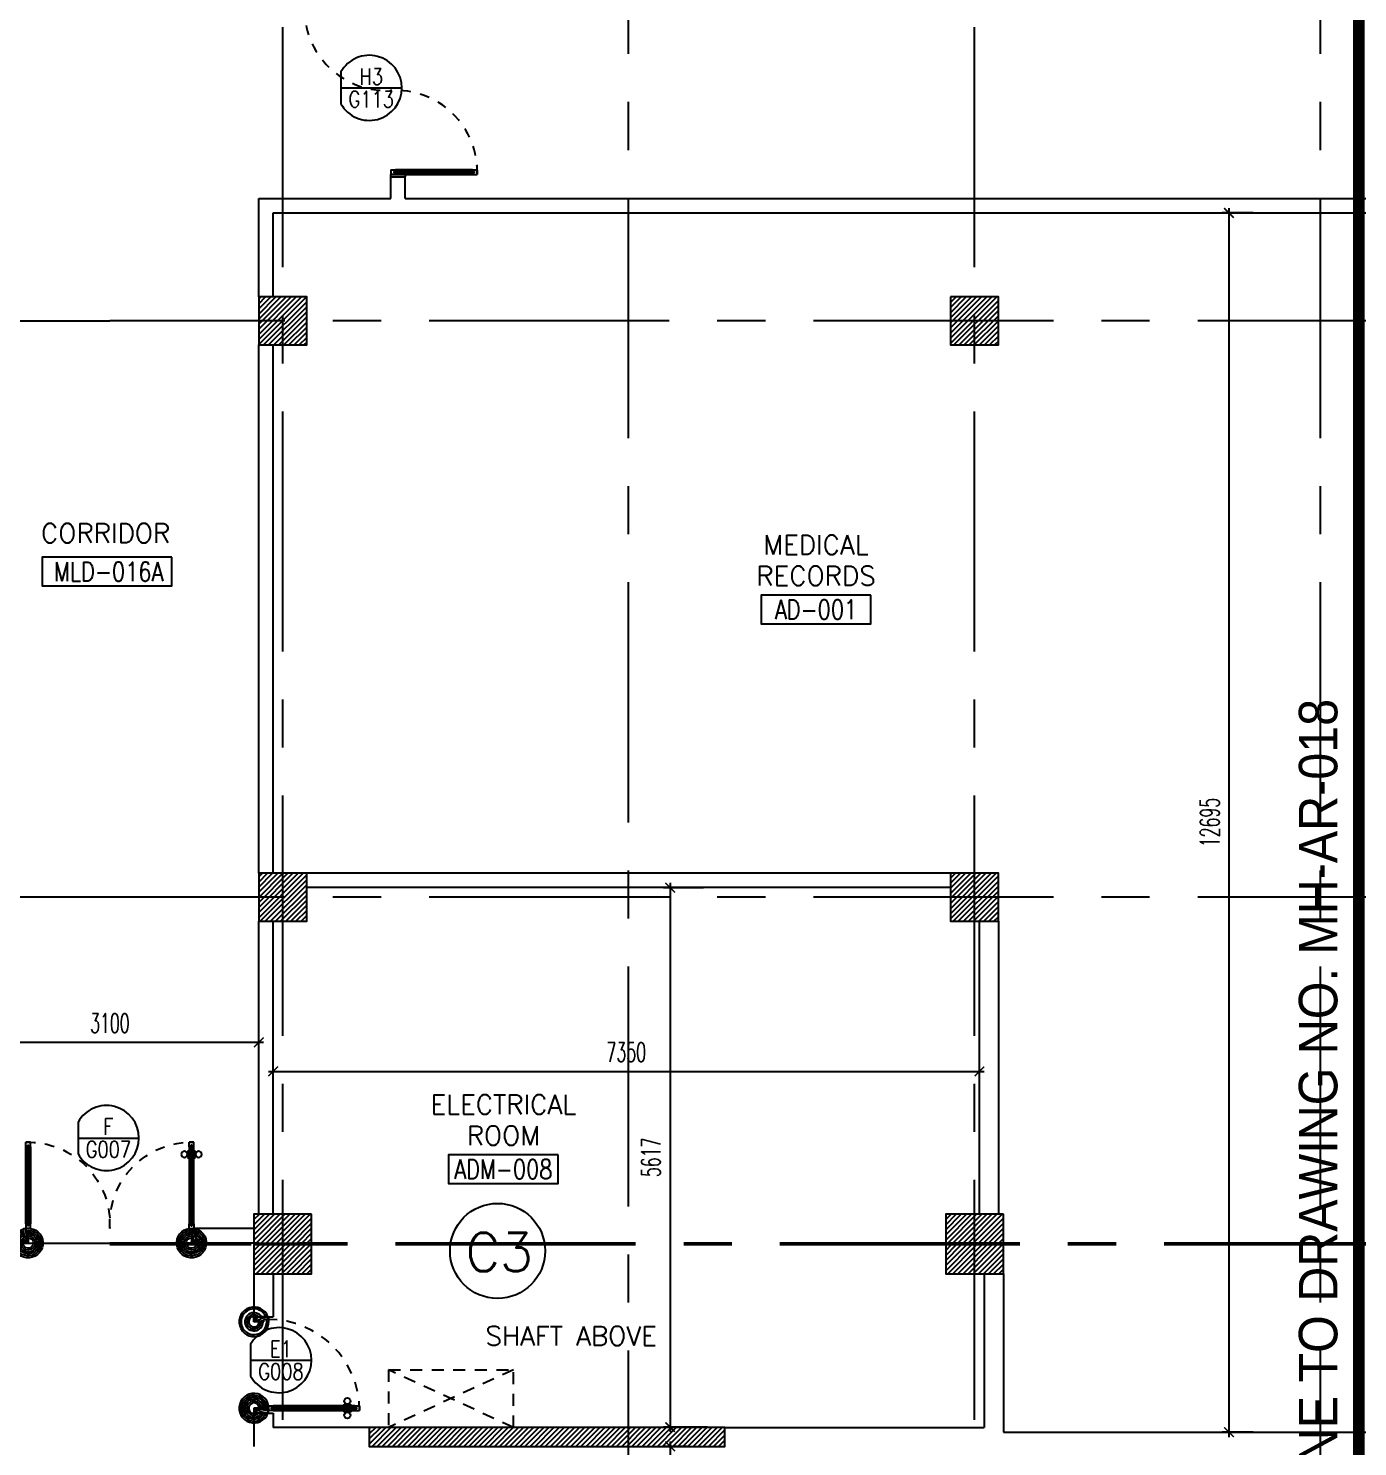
# Model space of a CAD drawing. Extents: x 417866.9 to 417960.2, y 43448 to 43538.2.
# Drawn here: x 417888.85 to 417902.68, y 43492.37 to 43507.14 of the extents above; entities that cross this region are included whole.
import ezdxf
from ezdxf.enums import TextEntityAlignment as Align

# ---------------------------------------------------------------- set-up
doc = ezdxf.new("R2010")
doc.units = 0
doc.header["$MEASUREMENT"] = 0
doc.header["$PDMODE"] = 3
doc.header["$PDSIZE"] = 0.1
for name, pattern in [('CENTER2', [1.125, 0.75, -0.125, 0.125, -0.125]), ('CENTERX2', [4, 2.5, -0.5, 0.5, -0.5]), ('HIDDEN', [0.375, 0.25, -0.125]), ('HIDDEN2', [0.1875, 0.125, -0.0625])]:
    doc.linetypes.add(name, pattern=pattern)
doc.layers.get('0').update_dxf_attribs({"linetype": 'CONTINUOUS'})
doc.layers.get('DEFPOINTS').update_dxf_attribs({"linetype": 'CONTINUOUS'})
for name, color, linetype in [('AXES', 11, 'CENTERX2'), ('CEILING', 4, 'CONTINUOUS'), ('ceiling-marker', 6, 'CONTINUOUS'), ('COL', 2, 'CONTINUOUS'), ('DIM', 4, 'CONTINUOUS'), ('DOOR', 4, 'CONTINUOUS'), ('DOOR-CR', 2, 'CONTINUOUS'), ('DOOR-NO', 3, 'CONTINUOUS'), ('ELEV', 2, 'CONTINUOUS'), ('HAT', 8, 'CONTINUOUS'), ('HIDDEN', 9, 'HIDDEN2'), ('RM-BOX', 11, 'CONTINUOUS'), ('RM-NAME', 11, 'CONTINUOUS'), ('RM-NO', 11, 'CONTINUOUS'), ('TXT', 2, 'CONTINUOUS'), ('TXT1', 2, 'CONTINUOUS'), ('WALL', 2, 'CONTINUOUS')]:
    doc.layers.add(name, color=color, linetype=linetype)
doc.styles.add('ROMANS', font='ROMANS.shx', dxfattribs={"width": 0.6})
doc.styles.add('TTXT', font='swisse.ttf', dxfattribs={"width": 0.6})
doc.dimstyles.new('STANDARD in', dxfattribs={"dimtxt": 0.2, "dimasz": 0.1, "dimexe": 0.07, "dimexo": 0.05, "dimgap": 0.1, "dimtad": 1, "dimdec": 0, "dimlfac": 1000, "dimzin": 0, "dimdsep": 46, "dimtxsty": 'ROMANS', "dimblk": 'ARCHTICK', "dimcen": 0.05, "dimdle": 0.05, "dimclrd": 4, "dimclre": 4, "dimclrt": 2, "dimadec": 0, "dimazin": 0, "dimtfac": 1, "dimtdec": 0, "dimtmove": 2, "dimatfit": 3, "dimldrblk": 'ARCHTICK', "dimfxl": 0, "dimtolj": 1, "dimtzin": 0, "dimarcsym": 0})

# ---------------------------------------------------------------- blocks, each defined once
blk = doc.blocks.new('DD1')
at = {"layer": 'DOOR-CR'}
blk.add_line((-316, 0), (316, 0), dxfattribs=at)
blk.add_lwpolyline([(-316, -166, 3.820224), (-316, 166)], format="xyb", close=True, dxfattribs=at)
at = {"layer": 'DOOR-NO', "color": 255, "style": 'ROMANS'}
for tag, width, p in [('G', 0.8, (-22, 156)), ('0000', 0.7, (-22, -136))]:
    blk.add_attdef(tag, text='', height=196, dxfattribs=dict(at, width=width)).set_placement(p, align=Align.MIDDLE)
blk = doc.blocks.new('*X79')
at = {"color": 0}
for p, q in [((197839, 36035), (198015, 36211)), ((197839, 36088), (197962, 36211)), ((197839, 36141), (197909, 36211)), ((197839, 36194), (197856, 36211)), ((197868, 36011), (198068, 36211)), ((197921, 36011), (198121, 36211)), ((197974, 36011), (198174, 36211)), ((198027, 36011), (198227, 36211)), ((198080, 36011), (198280, 36211)), ((198133, 36011), (198333, 36211)), ((198186, 36011), (198386, 36211)), ((198239, 36011), (198439, 36211)), ((198292, 36011), (198492, 36211)), ((198345, 36011), (198545, 36211)), ((198398, 36011), (198598, 36211)), ((198451, 36011), (198651, 36211)), ((198504, 36011), (198704, 36211)), ((198557, 36011), (198757, 36211)), ((198610, 36011), (198810, 36211)), ((198663, 36011), (198863, 36211)), ((198716, 36011), (198916, 36211)), ((198769, 36011), (198969, 36211)), ((198822, 36011), (199022, 36211)), ((198875, 36011), (199075, 36211)), ((198928, 36011), (199128, 36211)), ((198981, 36011), (199181, 36211)), ((199034, 36011), (199234, 36211)), ((199088, 36011), (199288, 36211)), ((199141, 36011), (199341, 36211)), ((199194, 36011), (199394, 36211)), ((199247, 36011), (199447, 36211)), ((199300, 36011), (199500, 36211)), ((199353, 36011), (199553, 36211)), ((199406, 36011), (199606, 36211)), ((199459, 36011), (199659, 36211)), ((199512, 36011), (199712, 36211)), ((199565, 36011), (199765, 36211)), ((199618, 36011), (199818, 36211)), ((199671, 36011), (199871, 36211)), ((199724, 36011), (199924, 36211)), ((199777, 36011), (199977, 36211)), ((199830, 36011), (200030, 36211)), ((199883, 36011), (200083, 36211)), ((199936, 36011), (200136, 36211)), ((199989, 36011), (200189, 36211)), ((200042, 36011), (200242, 36211)), ((200095, 36011), (200295, 36211)), ((200148, 36011), (200348, 36211)), ((200201, 36011), (200401, 36211)), ((200254, 36011), (200454, 36211)), ((200307, 36011), (200507, 36211)), ((200360, 36011), (200560, 36211)), ((200413, 36011), (200613, 36211)), ((200466, 36011), (200666, 36211)), ((200519, 36011), (200719, 36211)), ((200572, 36011), (200772, 36211)), ((200625, 36011), (200825, 36211)), ((200678, 36011), (200878, 36211)), ((200732, 36011), (200932, 36211)), ((200785, 36011), (200985, 36211)), ((200838, 36011), (201038, 36211)), ((200891, 36011), (201091, 36211)), ((200944, 36011), (201144, 36211)), ((200997, 36011), (201197, 36211)), ((201050, 36011), (201250, 36211)), ((201103, 36011), (201303, 36211)), ((201156, 36011), (201356, 36211)), ((201209, 36011), (201409, 36211)), ((201262, 36011), (201462, 36211)), ((201315, 36011), (201515, 36211)), ((201368, 36011), (201539, 36182)), ((201421, 36011), (201539, 36129)), ((201474, 36011), (201539, 36076)), ((201527, 36011), (201539, 36023))]:
    blk.add_line(p, q, dxfattribs=at)
blk = doc.blocks.new('A$C272A55A0')
at = {"layer": 'DOOR', "color": 0, "linetype": 'ByBlock'}
for p, q in [((0, 900), (0, 1050)), ((50, 1050), (0, 1050)), ((50, 950), (50, 1050)), ((1750, 950), (1750, 1050)), ((1750, 1050), (1800, 1050)), ((1800, 1050), (1800, 900)), ((0, 900), (25, 900)), ((25, 950), (50, 950)), ((25, 900), (25, 950)), ((75, 900), (25, 900)), ((25, 850), (25, 900)), ((75, 900), (75, 850)), ((1725, 900), (1775, 900)), ((1725, 900), (1725, 850)), ((1775, 950), (1750, 950)), ((1775, 900), (1775, 950)), ((1800, 900), (1775, 900)), ((1775, 850), (1775, 900)), ((42, 850), (25, 850)), ((58, 870), (42, 870)), ((42, 870), (42, 850)), ((58, 850), (58, 870)), ((75, 850), (58, 850)), ((1725, 850), (1742, 850)), ((1742, 870), (1758, 870)), ((1742, 850), (1742, 870)), ((1758, 870), (1758, 850)), ((1758, 850), (1775, 850)), ((1718, 160), (1709, 160)), ((1709, 95), (1709, 160)), ((1725, 173), (1718, 173)), ((1718, 173), (1718, 83)), ((1718, 95), (1718, 160)), ((1775, 173), (1782, 173)), ((1782, 173), (1782, 83)), ((1782, 160), (1791, 160)), ((1782, 95), (1782, 160)), ((1791, 95), (1791, 160)), ((25, 50), (42, 50)), ((25, 50), (25, 0)), ((25, 0), (75, 0)), ((75, 0), (25, 0)), ((42, 50), (42, 30)), ((42, 30), (58, 30)), ((58, 50), (75, 50)), ((58, 50), (58, 30)), ((75, 50), (75, 0)), ((1718, 95), (1709, 95)), ((1725, 83), (1718, 83)), ((1742, 50), (1725, 50)), ((1725, 50), (1725, 0)), ((1775, 0), (1725, 0)), ((1725, 0), (1775, 0)), ((1742, 50), (1742, 30)), ((1758, 30), (1742, 30)), ((1775, 50), (1758, 50)), ((1758, 50), (1758, 30)), ((1775, 83), (1782, 83)), ((1775, 50), (1775, 0)), ((1782, 95), (1791, 95))]:
    blk.add_line(p, q, dxfattribs=at)
at = {"layer": 'DOOR', "color": 9, "linetype": 'ByBlock'}
for p, q in [((50, 1050), (0, 1010)), ((50, 1050), (0, 937)), ((50, 1050), (37, 950)), ((1750, 1050), (1800, 1010)), ((1750, 1050), (1800, 937)), ((1750, 1050), (1763, 950))]:
    blk.add_line(p, q, dxfattribs=at)
at = {"layer": 'DOOR', "linetype": 'ByBlock'}
for p, q in [((25, 850), (25, 50)), ((42, 850), (42, 50)), ((58, 850), (58, 50)), ((75, 50), (75, 850)), ((1725, 50), (1725, 850)), ((1742, 850), (1742, 50)), ((1758, 850), (1758, 50)), ((1775, 850), (1775, 50))]:
    blk.add_line(p, q, dxfattribs=at)
at = {"layer": 'DOOR', "color": 0, "linetype": 'ByBlock'}
for centre in [(1676, 128), (1824, 128)]:
    blk.add_circle(centre, 32.4, dxfattribs=at)
at = {"layer": 'DOOR', "color": 9, "linetype": 'ByBlock'}
for centre, radius, start, end in [((50, 1050), 34.4, 180, 270), ((50, 1050), 14.4, 180, 270), ((1750, 1050), 14.4, 270, 0), ((1750, 1050), 34.4, 270, 0), ((50, 1050), 54.4, 203.2074, 270), ((50, 1050), 74.4, 227.7764, 270), ((50, 1050), 94.4, 238.0182, 270), ((50, 1050), 114, 244.0838, 257.3774), ((50, 1050), 134, 248.1598, 259.28), ((50, 1050), 154, 251.1053, 256.2858), ((1750, 1050), 54.4, 270, 336.7926), ((1750, 1050), 74.4, 270, 312.2236), ((1750, 1050), 94.4, 270, 301.9818), ((1750, 1050), 114, 282.6226, 295.9162), ((1750, 1050), 134, 280.72, 291.8402), ((1750, 1050), 154, 283.7142, 288.8947)]:
    blk.add_arc(centre, radius, start, end, dxfattribs=at)
at = {"layer": 'DOOR', "linetype": 'HIDDEN', "ltscale": 0.5}
for centre, start, end in [((50, 851), 268.3174, 3.2965), ((1750, 851), 176.7035, 271.6826)]:
    blk.add_arc(centre, 851, start, end, dxfattribs=at)
at = {"layer": 'WALL', "linetype": 'ByBlock'}
blk.add_line((1800, 900), (1800, 1050), dxfattribs=at)
blk = doc.blocks.new('RM1')
at = {"layer": 'RM-BOX'}
blk.add_lwpolyline([(570, -200), (-570, -200), (-570, -500), (570, -500)], close=True, dxfattribs=at)
at = {"layer": 'RM-NAME', "style": 'ROMANS'}
for tag, p in [('ROOMNAME1', (0, 324)), ('ROOMNAME2', (0, 0))]:
    blk.add_attdef(tag, text='', height=200, dxfattribs=at).set_placement(p, align=Align.MIDDLE)
at = {"layer": 'RM-NO', "style": 'ROMANS', "width": 0.8}
blk.add_attdef('ROOMNO', text='', height=200, dxfattribs=at).set_placement((0, -350), align=Align.MIDDLE)
blk = doc.blocks.new('*X84')
at = {"color": 0}
for p, q in [((196689, 41938), (197151, 42401)), ((196689, 41991), (197098, 42401)), ((196689, 42044), (197045, 42401)), ((196689, 42097), (196992, 42401)), ((196689, 42150), (196939, 42401)), ((196689, 42203), (196886, 42401)), ((196689, 42256), (196833, 42401)), ((196689, 42309), (196780, 42401)), ((196689, 42363), (196727, 42401)), ((196704, 41901), (197189, 42385)), ((196757, 41901), (197189, 42332)), ((196810, 41901), (197189, 42279)), ((196863, 41901), (197189, 42226)), ((196916, 41901), (197189, 42173)), ((196970, 41901), (197189, 42120)), ((197023, 41901), (197189, 42067)), ((197076, 41901), (197189, 42014)), ((197129, 41901), (197189, 41961)), ((197182, 41901), (197189, 41908))]:
    blk.add_line(p, q, dxfattribs=at)
blk = doc.blocks.new('COL50')
at = {"layer": 'COL'}
blk.add_lwpolyline([(-250, 250), (-250, -250), (250, -250), (250, 250)], close=True, dxfattribs=at)
blk = doc.blocks.new('*X85')
at = {"color": 0}
for p, q in [((203889, 41926), (204364, 42401)), ((203889, 41979), (204311, 42401)), ((203889, 42032), (204258, 42401)), ((203889, 42085), (204205, 42401)), ((203889, 42138), (204152, 42401)), ((203889, 42191), (204099, 42401)), ((203889, 42244), (204046, 42401)), ((203889, 42297), (203993, 42401)), ((203889, 42350), (203940, 42401)), ((203917, 41901), (204389, 42373)), ((203970, 41901), (204389, 42320)), ((204023, 41901), (204389, 42267)), ((204076, 41901), (204389, 42214)), ((204129, 41901), (204389, 42161)), ((204182, 41901), (204389, 42108)), ((204235, 41901), (204389, 42055)), ((204288, 41901), (204389, 42001)), ((204341, 41901), (204389, 41948))]:
    blk.add_line(p, q, dxfattribs=at)
blk = doc.blocks.new('*X87')
at = {"color": 0}
for p, q in [((203889, 47918), (204371, 48401)), ((203889, 47972), (204318, 48401)), ((203889, 48025), (204265, 48401)), ((203889, 48078), (204212, 48401)), ((203889, 48131), (204159, 48401)), ((203889, 48184), (204106, 48401)), ((203889, 48237), (204053, 48401)), ((203889, 48290), (204000, 48401)), ((203889, 48343), (203947, 48401)), ((203924, 47901), (204389, 48365)), ((203977, 47901), (204389, 48312)), ((204030, 47901), (204389, 48259)), ((204083, 47901), (204389, 48206)), ((204136, 47901), (204389, 48153)), ((204189, 47901), (204389, 48100)), ((204242, 47901), (204389, 48047)), ((204295, 47901), (204389, 47994)), ((204348, 47901), (204389, 47941))]:
    blk.add_line(p, q, dxfattribs=at)
blk = doc.blocks.new('*X113')
at = {"color": 0}
for p, q in [((84179, 47905), (84676, 48401)), ((84179, 47958), (84623, 48401)), ((84179, 48011), (84570, 48401)), ((84179, 48064), (84516, 48401)), ((84179, 48117), (84463, 48401)), ((84179, 48170), (84410, 48401)), ((84179, 48223), (84357, 48401)), ((84179, 48276), (84304, 48401)), ((84179, 48329), (84251, 48401)), ((84179, 48382), (84198, 48401)), ((84229, 47901), (84679, 48352)), ((84282, 47901), (84679, 48299)), ((84335, 47901), (84679, 48246)), ((84388, 47901), (84679, 48193)), ((84441, 47901), (84679, 48139)), ((84494, 47901), (84679, 48086)), ((84547, 47901), (84679, 48033)), ((84600, 47901), (84679, 47980)), ((84653, 47901), (84679, 47927))]:
    blk.add_line(p, q, dxfattribs=at)
blk = doc.blocks.new('DOOR1000')
at = {"layer": 'DOOR', "color": 7, "linetype": 'ByBlock'}
for p, q in [((-150, 0), (0, 0)), ((-150, 0), (-150, -25)), ((0, -50), (-114, 0)), ((0, -50), (-40, 0)), ((0, -50), (0, 0)), ((-1100, -25), (-1100, -75)), ((-1100, -75), (-1100, -25)), ((-1050, -25), (-1100, -25)), ((-1050, -75), (-1100, -75)), ((-1070, -42), (-1070, -58)), ((-1050, -42), (-1070, -42)), ((-1050, -58), (-1070, -58)), ((-1050, -25), (-1050, -42)), ((-1050, -58), (-1050, -75)), ((-1018, -25), (-1018, -18)), ((-928, -18), (-1018, -18)), ((-1018, -75), (-1018, -82)), ((-928, -82), (-1018, -82)), ((-1005, -18), (-1005, -9)), ((-1005, -9), (-940, -9)), ((-1005, -18), (-940, -18)), ((-1005, -82), (-1005, -91)), ((-1005, -82), (-940, -82)), ((-1005, -91), (-940, -91)), ((-940, -18), (-940, -9)), ((-940, -82), (-940, -91)), ((-928, -25), (-928, -18)), ((-928, -75), (-928, -82)), ((-200, -25), (-150, -25)), ((-200, -42), (-200, -25)), ((-180, -42), (-200, -42)), ((-200, -58), (-180, -58)), ((-200, -75), (-200, -58)), ((-150, -75), (-200, -75)), ((-180, -58), (-180, -42)), ((-150, -25), (-100, -25)), ((-150, -75), (-150, -25)), ((-100, -25), (-100, -50)), ((0, -50), (-100, -37)), ((-100, -50), (0, -50)), ((-150, -975), (-100, -975)), ((-150, -1000), (-150, -975)), ((-150, -1000), (0, -1000)), ((0, -1000), (-150, -1000)), ((0, -950), (-114, -1000)), ((-100, -975), (-100, -950)), ((0, -950), (-100, -963)), ((-100, -950), (0, -950)), ((0, -950), (-40, -1000)), ((0, -950), (0, -1000))]:
    blk.add_line(p, q, dxfattribs=at)
at = {"layer": 'DOOR', "linetype": 'ByBlock'}
for p, q in [((-200, -25), (-1050, -25)), ((-200, -42), (-1050, -42)), ((-200, -58), (-1050, -58)), ((-1050, -75), (-200, -75))]:
    blk.add_line(p, q, dxfattribs=at)
at = {"layer": 'DOOR', "color": 7, "linetype": 'ByBlock'}
for centre in [(-973, 24), (-973, -124)]:
    blk.add_circle(centre, 32.4, dxfattribs=at)
for centre, radius, start, end in [((0, -50), 154, 161.1053, 166.2858), ((0, -50), 94.4, 148.0182, 180), ((0, -50), 134, 158.1598, 169.28), ((0, -50), 114, 154.0838, 167.3774), ((0, -50), 74.4, 137.7764, 180), ((0, -50), 54.4, 113.2074, 180), ((0, -50), 34.4, 90, 180), ((0, -50), 14.4, 90, 180), ((0, -950), 154, 193.7142, 198.8947), ((0, -950), 134, 190.72, 201.8402), ((0, -950), 94.4, 180, 211.9818), ((0, -950), 74.4, 180, 222.2236), ((0, -950), 54.4, 180, 246.7926), ((0, -950), 34.4, 180, 270), ((0, -950), 14.4, 180, 270)]:
    blk.add_arc(centre, radius, start, end, dxfattribs=at)
at = {"layer": 'DOOR', "linetype": 'HIDDEN', "ltscale": 0.5}
blk.add_arc((-150, -25), 950, 180, 270, dxfattribs=at)
blk = doc.blocks.new('_ARCHTICK')
at = {"color": 0, "linetype": 'ByBlock', "const_width": 0.15}
blk.add_lwpolyline([(-0.5, -0.5), (0.5, 0.5)], dxfattribs=at)
blk = doc.blocks.new('*D201')
at = {"layer": 'DEFPOINTS', "color": 0}
for p in [(417895.767, 43492.377), (417895.529, 43487.374), (417895.781, 43487.374)]:
    blk.add_point(p, dxfattribs=at)
at = {"layer": 'DIM', "color": 4, "lineweight": -2}
for p, q in [((417895.529, 43492.427), (417895.529, 43487.324)), ((417895.717, 43492.377), (417895.459, 43492.377)), ((417895.731, 43487.374), (417895.459, 43487.374))]:
    blk.add_line(p, q, dxfattribs=at)
at = {"layer": 'DIM', "color": 4, "lineweight": -2, "xscale": 0.1, "yscale": 0.1, "zscale": 0.1}
for p, rotation in [((417895.529, 43492.377), 90), ((417895.529, 43487.374), 270)]:
    blk.add_blockref('_ARCHTICK', p, dxfattribs=dict(at, rotation=rotation))
at = {"layer": 'DIM', "color": 2, "insert": (417895.329, 43489.876), "char_height": 0.2, "attachment_point": 5, "rotation": 90, "style": 'ROMANS'}
blk.add_mtext('\\A1;5003', dxfattribs=at)
blk = doc.blocks.new('*D204')
at = {"layer": 'DEFPOINTS', "color": 0}
for p in [(417895.925, 43498.194), (417895.529, 43492.577), (417895.967, 43492.577)]:
    blk.add_point(p, dxfattribs=at)
at = {"layer": 'DIM', "color": 4, "lineweight": -2}
for p, q in [((417895.875, 43498.194), (417895.459, 43498.194)), ((417895.529, 43498.244), (417895.529, 43492.527)), ((417895.917, 43492.577), (417895.459, 43492.577))]:
    blk.add_line(p, q, dxfattribs=at)
at = {"layer": 'DIM', "color": 4, "lineweight": -2, "xscale": 0.1, "yscale": 0.1, "zscale": 0.1}
for p, rotation in [((417895.529, 43498.194), 90), ((417895.529, 43492.577), 270)]:
    blk.add_blockref('_ARCHTICK', p, dxfattribs=dict(at, rotation=rotation))
at = {"layer": 'DIM', "color": 2, "insert": (417895.329, 43495.386), "char_height": 0.2, "attachment_point": 5, "rotation": 90, "style": 'ROMANS'}
blk.add_mtext('\\A1;5617', dxfattribs=at)
blk = doc.blocks.new('*D205')
at = {"layer": 'DEFPOINTS', "color": 0}
for p in [(417898.747, 43496.281), (417891.397, 43495.852), (417898.747, 43495.852)]:
    blk.add_point(p, dxfattribs=at)
at = {"layer": 'DIM', "color": 4, "lineweight": -2}
for p, q in [((417891.347, 43496.281), (417898.797, 43496.281)), ((417891.397, 43495.902), (417891.397, 43496.351)), ((417898.747, 43495.902), (417898.747, 43496.351))]:
    blk.add_line(p, q, dxfattribs=at)
at = {"layer": 'DIM', "color": 4, "lineweight": -2, "xscale": 0.1, "yscale": 0.1, "zscale": 0.1, "rotation": 180}
blk.add_blockref('_ARCHTICK', (417891.397, 43496.281), dxfattribs=at)
at = {"layer": 'DIM', "color": 4, "lineweight": -2, "xscale": 0.1, "yscale": 0.1, "zscale": 0.1}
blk.add_blockref('_ARCHTICK', (417898.747, 43496.281), dxfattribs=at)
at = {"layer": 'DIM', "color": 2, "insert": (417895.072, 43496.481), "char_height": 0.2, "attachment_point": 5, "style": 'ROMANS'}
blk.add_mtext('\\A1;7350', dxfattribs=at)
blk = doc.blocks.new('*D206')
at = {"layer": 'DEFPOINTS', "color": 0}
for p in [(417901.647, 43505.219), (417901.345, 43492.524), (417901.647, 43492.524)]:
    blk.add_point(p, dxfattribs=at)
at = {"layer": 'DIM', "color": 4, "lineweight": -2}
for p, q in [((417901.345, 43505.269), (417901.345, 43492.474)), ((417901.597, 43505.219), (417901.275, 43505.219)), ((417901.597, 43492.524), (417901.275, 43492.524))]:
    blk.add_line(p, q, dxfattribs=at)
at = {"layer": 'DIM', "color": 4, "lineweight": -2, "xscale": 0.1, "yscale": 0.1, "zscale": 0.1}
for p, rotation in [((417901.345, 43505.219), 90), ((417901.345, 43492.524), 270)]:
    blk.add_blockref('_ARCHTICK', p, dxfattribs=dict(at, rotation=rotation))
at = {"layer": 'DIM', "color": 2, "insert": (417901.145, 43498.872), "char_height": 0.2, "attachment_point": 5, "rotation": 90, "style": 'ROMANS'}
blk.add_mtext('\\A1;12695', dxfattribs=at)
blk = doc.blocks.new('*D229')
at = {"layer": 'DEFPOINTS', "color": 0}
for p in [(417891.247, 43496.584), (417888.147, 43495.825), (417891.247, 43495.825)]:
    blk.add_point(p, dxfattribs=at)
at = {"layer": 'DIM', "color": 4, "lineweight": -2}
for p, q in [((417888.097, 43496.584), (417891.297, 43496.584)), ((417888.147, 43495.875), (417888.147, 43496.654)), ((417891.247, 43495.875), (417891.247, 43496.654))]:
    blk.add_line(p, q, dxfattribs=at)
at = {"layer": 'DIM', "color": 4, "lineweight": -2, "xscale": 0.1, "yscale": 0.1, "zscale": 0.1, "rotation": 180}
blk.add_blockref('_ARCHTICK', (417888.147, 43496.584), dxfattribs=at)
at = {"layer": 'DIM', "color": 4, "lineweight": -2, "xscale": 0.1, "yscale": 0.1, "zscale": 0.1}
blk.add_blockref('_ARCHTICK', (417891.247, 43496.584), dxfattribs=at)
at = {"layer": 'DIM', "color": 2, "insert": (417889.697, 43496.784), "char_height": 0.2, "attachment_point": 5, "style": 'ROMANS'}
blk.add_mtext('\\A1;3100', dxfattribs=at)
blk = doc.blocks.new('fe-door')
at = {"layer": 'DOOR', "color": 0, "linetype": 'ByBlock'}
for p, q in [((-900, 1775), (-900, 1725)), ((-900, 1725), (-900, 1775)), ((-850, 1775), (-900, 1775)), ((-850, 1775), (-850, 1758)), ((-818, 1775), (-818, 1782)), ((-728, 1782), (-818, 1782)), ((-805, 1782), (-805, 1791)), ((-805, 1791), (-740, 1791)), ((-805, 1782), (-740, 1782)), ((-740, 1782), (-740, 1791)), ((-728, 1775), (-728, 1782)), ((-50, 1758), (-50, 1775)), ((-50, 1775), (0, 1775)), ((150, 1800), (0, 1800)), ((0, 1800), (0, 1775)), ((0, 1725), (0, 1775)), ((0, 1775), (150, 1775)), ((150, 1775), (150, 1800)), ((-850, 1725), (-900, 1725)), ((-870, 1758), (-870, 1742)), ((-850, 1758), (-870, 1758)), ((-850, 1742), (-870, 1742)), ((-850, 1742), (-850, 1725)), ((-818, 1725), (-818, 1718)), ((-728, 1718), (-818, 1718)), ((-805, 1718), (-805, 1709)), ((-805, 1718), (-740, 1718)), ((-805, 1709), (-740, 1709)), ((-740, 1718), (-740, 1709)), ((-728, 1725), (-728, 1718)), ((-30, 1758), (-50, 1758)), ((-50, 1725), (-50, 1742)), ((-50, 1742), (-30, 1742)), ((0, 1725), (-50, 1725)), ((-30, 1742), (-30, 1758)), ((0, 75), (0, 25)), ((0, 75), (50, 75)), ((0, 0), (0, 25)), ((0, 25), (50, 25)), ((150, 25), (0, 25)), ((0, 0), (150, 0)), ((30, 58), (30, 42)), ((50, 58), (30, 58)), ((30, 42), (50, 42)), ((50, 75), (50, 58)), ((50, 42), (50, 25)), ((150, 25), (150, 0)), ((850, 58), (850, 75)), ((850, 75), (900, 75)), ((850, 58), (870, 58)), ((850, 25), (850, 42)), ((850, 42), (870, 42)), ((850, 25), (900, 25)), ((870, 42), (870, 58)), ((900, 25), (900, 75)), ((900, 75), (900, 25))]:
    blk.add_line(p, q, dxfattribs=at)
at = {"layer": 'DOOR', "linetype": 'ByBlock'}
for p, q in [((-50, 1775), (-850, 1775)), ((-50, 1758), (-850, 1758)), ((-50, 1742), (-850, 1742)), ((-850, 1725), (-50, 1725)), ((850, 75), (50, 75)), ((50, 58), (850, 58)), ((50, 42), (850, 42)), ((50, 25), (850, 25))]:
    blk.add_line(p, q, dxfattribs=at)
at = {"layer": 'DOOR', "color": 0, "linetype": 'ByBlock'}
for centre in [(-773, 1824), (-773, 1676)]:
    blk.add_circle(centre, 32.4, dxfattribs=at)
at = {"layer": 'DOOR', "linetype": 'HIDDEN', "ltscale": 0.5}
for centre, start, end in [((-49, 1750), 178.3174, 273.2965), ((49, 50), 358.3174, 93.2965)]:
    blk.add_arc(centre, 851, start, end, dxfattribs=at)
at = {"layer": 'WALL'}
for p, q in [((0, 1800), (150, 1800)), ((0, 0), (150, 0))]:
    blk.add_line(p, q, dxfattribs=at)
at = {"layer": 'WALL', "linetype": 'ByBlock'}
blk.add_line((0, 1800), (150, 1800), dxfattribs=at)

msp = doc.modelspace()

# ---------------------------------------------------------------- hatches: boundary and pattern name
at = {"layer": 'HAT'}
h = msp.add_hatch(dxfattribs=at)
h.set_pattern_fill('ANSI31', color=256, scale=0.3, style=0)
h.set_pattern_definition([(45, (417532.951385, 43455.963322), (-0.0265165043, 0.0265165043), [])])
h.paths.add_polyline_path([(417891.4966, 43494.4943), (417891.4966, 43494.7943), (417891.1966, 43494.7943), (417891.1966, 43494.4943)])
h.paths.add_polyline_path([(417891.7966, 43494.4943), (417891.7966, 43494.7943), (417891.4966, 43494.7943), (417891.4966, 43494.4943)])
h = msp.add_hatch(dxfattribs=at)
h.set_pattern_fill('ANSI31', color=256, scale=0.3, style=0)
h.set_pattern_definition([(45, (417540.151385, 43455.963322), (-0.0265165043, 0.0265165043), [])])
h.paths.add_polyline_path([(417898.6966, 43494.4943), (417898.6966, 43494.7943), (417898.3966, 43494.7943), (417898.3966, 43494.4943)])
h.paths.add_polyline_path([(417898.9966, 43494.4943), (417898.9966, 43494.7943), (417898.6966, 43494.7943), (417898.6966, 43494.4943)])
h = msp.add_hatch(dxfattribs=at)
h.set_pattern_fill('ANSI31', color=256, scale=0.3, style=0)
h.set_pattern_definition([(45, (417532.951385, 43455.643322), (-0.0265165043, 0.0265165043), [])])
h.paths.add_polyline_path([(417891.4966, 43494.1743), (417891.4966, 43494.4743), (417891.1966, 43494.4743), (417891.1966, 43494.1743)])
h.paths.add_polyline_path([(417891.7966, 43494.1743), (417891.7966, 43494.4743), (417891.4966, 43494.4743), (417891.4966, 43494.1743)])
h = msp.add_hatch(dxfattribs=at)
h.set_pattern_fill('ANSI31', color=256, scale=0.3, style=0)
h.set_pattern_definition([(45, (417540.151385, 43455.643322), (-0.0265165043, 0.0265165043), [])])
h.paths.add_polyline_path([(417898.6966, 43494.1743), (417898.6966, 43494.4743), (417898.3966, 43494.4743), (417898.3966, 43494.1743)])
h.paths.add_polyline_path([(417898.9966, 43494.1743), (417898.9966, 43494.4743), (417898.6966, 43494.4743), (417898.6966, 43494.1743)])

# ---------------------------------------------------------------- linework, layer by layer
at = {"layer": 'AXES'}
for p, q in [((417891.4966, 43448.6529), (417891.4966, 43537.5491)), ((417898.6966, 43448.6529), (417898.6966, 43537.5491)), ((417895.0966, 43466.8743), (417895.0966, 43525.6943)), ((417902.2966, 43466.8743), (417902.2966, 43525.6943)), ((417867.6171, 43504.0943), (417889.6966, 43504.0943)), ((417959.5194, 43504.0943), (417889.6966, 43504.0943)), ((417889.6966, 43498.0943), (417867.6171, 43498.0943)), ((417959.5194, 43498.0943), (417889.6966, 43498.0943)), ((417867.6171, 43494.4943), (417889.6966, 43494.4943)), ((417959.1694, 43494.4943), (417889.6966, 43494.4943)), ((417959.1694, 43494.4743), (417889.6966, 43494.4743))]:
    msp.add_line(p, q, dxfattribs=at)
at = {"layer": 'CEILING'}
msp.add_line((417901.3466, 43492.5243), (417901.3466, 43505.2193), dxfattribs=at)
at = {"layer": 'ceiling-marker', "color": 2}
msp.add_circle((417893.7324, 43494.4121), 0.4949, dxfattribs=at)
at = {"layer": 'COL'}
for points in [[(417891.2466, 43498.3443), (417891.2466, 43497.8443), (417891.7466, 43497.8443), (417891.7466, 43498.3443)], [(417891.7966, 43494.7943), (417891.1966, 43494.7943), (417891.1966, 43494.4943), (417891.7966, 43494.4943)], [(417898.9966, 43494.7943), (417898.3966, 43494.7943), (417898.3966, 43494.4943), (417898.9966, 43494.4943)], [(417891.7966, 43494.4743), (417891.1966, 43494.4743), (417891.1966, 43494.1743), (417891.7966, 43494.1743)], [(417898.9966, 43494.4743), (417898.3966, 43494.4743), (417898.3966, 43494.1743), (417898.9966, 43494.1743)], [(417892.3966, 43492.5743), (417892.3966, 43492.3743), (417896.0966, 43492.3743), (417896.0966, 43492.5743)]]:
    msp.add_lwpolyline(points, close=True, dxfattribs=at)
at = {"layer": 'ELEV', "linetype": 'CENTER2', "const_width": 0.12}
msp.add_lwpolyline([(417902.697, 43464.6371), (417902.697, 43528.0943)], dxfattribs=at)
at = {"layer": 'HIDDEN'}
for p, q in [((417892.5966, 43493.1743), (417893.8966, 43493.1743)), ((417893.8966, 43492.5743), (417892.5966, 43493.1743)), ((417893.8966, 43493.1743), (417892.5966, 43492.5743)), ((417892.5966, 43493.1743), (417892.5966, 43492.5743)), ((417893.8966, 43492.5743), (417893.8966, 43493.1743))]:
    msp.add_line(p, q, dxfattribs=at)
at = {"layer": 'RM-BOX'}
msp.add_lwpolyline([(417890.3406, 43501.635), (417888.9908, 43501.635), (417888.9908, 43501.335), (417890.3406, 43501.335)], close=True, dxfattribs=at)
at = {"layer": 'WALL'}
for p, q in [((417892.6216, 43505.3693), (417892.6216, 43505.5943)), ((417892.6216, 43505.5943), (417892.7716, 43505.5943)), ((417892.7716, 43505.3693), (417892.7716, 43505.5943)), ((417891.2466, 43504.3443), (417891.2466, 43505.3693)), ((417891.2466, 43505.3693), (417892.6216, 43505.3693)), ((417891.2466, 43504.3443), (417891.2466, 43505.3693)), ((417891.2466, 43505.3693), (417892.0966, 43505.3693)), ((417892.7716, 43505.3693), (417906.0666, 43505.3693)), ((417891.3966, 43505.2193), (417905.8966, 43505.2193)), ((417891.3966, 43504.3443), (417891.3966, 43505.2193)), ((417891.3966, 43504.3443), (417891.3966, 43505.2193)), ((417891.2466, 43498.3443), (417891.2466, 43503.8443)), ((417891.2466, 43498.3443), (417891.2466, 43503.8443)), ((417891.3966, 43498.3443), (417891.3966, 43503.8443)), ((417898.4466, 43498.3443), (417891.7466, 43498.3443)), ((417898.4466, 43498.1943), (417891.7466, 43498.1943)), ((417891.2466, 43494.7943), (417891.2466, 43497.8443)), ((417891.3966, 43496.4743), (417891.3966, 43497.8443)), ((417891.3966, 43494.7943), (417891.3966, 43497.8443)), ((417898.7466, 43497.8443), (417898.7466, 43494.7943)), ((417898.9466, 43497.8443), (417898.9466, 43494.7943)), ((417891.1966, 43494.6443), (417890.5966, 43494.6443)), ((417890.5966, 43494.6443), (417890.5966, 43494.4943)), ((417890.5966, 43494.6443), (417890.5966, 43494.4943)), ((417891.2466, 43494.4943), (417890.5966, 43494.4943)), ((417891.2466, 43494.4943), (417890.5966, 43494.4943)), ((417891.1966, 43494.1743), (417891.1966, 43493.7243)), ((417891.3966, 43494.1743), (417891.3966, 43493.7243)), ((417898.7966, 43494.1743), (417898.7966, 43492.5743)), ((417898.9966, 43494.1743), (417898.9966, 43492.5243)), ((417891.1966, 43493.7243), (417891.3966, 43493.7243)), ((417891.1966, 43492.7243), (417891.1966, 43492.3743)), ((417891.1966, 43492.7243), (417891.3966, 43492.7243)), ((417891.3966, 43492.7243), (417891.3966, 43492.5743)), ((417892.3966, 43492.5743), (417891.3966, 43492.5743)), ((417893.8941, 43492.5743), (417891.7941, 43492.5743)), ((417896.0966, 43492.5743), (417898.7966, 43492.5743)), ((417898.9966, 43492.5243), (417904.6989, 43492.5243))]:
    msp.add_line(p, q, dxfattribs=at)

# ---------------------------------------------------------------- block references
at = {"layer": 'COL', "xscale": 0.001000000047497451, "yscale": 0.0009999999892897904, "zscale": 0.001}
for p in [(417891.4966, 43504.0943), (417898.6966, 43504.0943), (417898.6966, 43498.0943)]:
    msp.add_blockref('COL50', p, dxfattribs=at)
at = {"layer": 'DIM', "xscale": 0.001000000047497451, "yscale": 0.0009999999892897904, "zscale": 0.001}
msp.add_blockref('fe-door', (417892.6216, 43505.5943), dxfattribs=at)
at = {"layer": 'DOOR', "color": 0, "xscale": -0.001000000047497451, "yscale": 0.0009999999892897904, "zscale": 0.001, "rotation": 180}
msp.add_blockref('A$C272A55A0', (417888.7966, 43495.5447), dxfattribs=at)
at = {"layer": 'DOOR', "xscale": 0.001000000047497451, "yscale": 0.0009999999892897904, "zscale": 0.001, "rotation": 180}
msp.add_blockref('DOOR1000', (417891.1966, 43492.7243), dxfattribs=at)
at = {"layer": 'DOOR-NO'}
ref = msp.add_blockref('DD1', (417892.4177, 43506.5213), dxfattribs=dict(at, xscale=0.001000000047497451, yscale=0.0009999999892897904, zscale=0.001))
ref.add_attrib('G', 'H3', dxfattribs={"height": 0.17, "style": 'ROMANS', "width": 0.8}).set_placement((417892.4177, 43506.6392), align=Align.MIDDLE)
ref.add_attrib('000', 'G113', dxfattribs={"height": 0.17, "style": 'ROMANS', "width": 0.8}).set_placement((417892.4177, 43506.4034), align=Align.MIDDLE)
ref = msp.add_blockref('DD1', (417889.6816, 43495.5874), dxfattribs=dict(at, xscale=0.001000000047497451, yscale=0.0009999999892897904, zscale=0.001))
ref.add_attrib('G', 'F', dxfattribs={"height": 0.17, "style": 'ROMANS', "width": 0.8}).set_placement((417889.6816, 43495.7053), align=Align.MIDDLE)
ref.add_attrib('000', 'G007', dxfattribs={"height": 0.17, "style": 'ROMANS', "width": 0.8}).set_placement((417889.6816, 43495.4695), align=Align.MIDDLE)
ref = msp.add_blockref('DD1', (417891.4778, 43493.2743), dxfattribs=dict(at, xscale=0.001000000047497451, yscale=0.0009999999892897904, zscale=0.001))
ref.add_attrib('G', 'E1', dxfattribs={"height": 0.17, "style": 'ROMANS', "width": 0.8}).set_placement((417891.4778, 43493.3923), align=Align.MIDDLE)
ref.add_attrib('000', 'G008', dxfattribs={"height": 0.17, "style": 'ROMANS', "width": 0.8}).set_placement((417891.4778, 43493.1565), align=Align.MIDDLE)
at = {"layer": 'HAT', "xscale": 0.001000000047497451, "yscale": 0.0009999999892897904, "zscale": 0.001}
for name, p in [('*X113', (417807.0674, 43455.9433)), ('*X87', (417694.5581, 43455.9433)), ('*X84', (417694.5581, 43455.9433)), ('*X85', (417694.5581, 43455.9433)), ('*X79', (417694.5581, 43456.3662))]:
    msp.add_blockref(name, p, dxfattribs=at)
msp.add_blockref('RM1', (417897.0468, 43501.4406), dxfattribs=at).add_auto_attribs({'ROOMNO': 'AD-001', 'ROOMNAME2': 'RECORDS', 'ROOMNAME1': 'MEDICAL'})
at = {"layer": 'WALL', "xscale": 0.001000000047497451, "yscale": 0.0009999999892897904, "zscale": 0.001}
msp.add_blockref('RM1', (417893.7926, 43495.6125), dxfattribs=at).add_auto_attribs({'ROOMNO': 'ADM-008', 'ROOMNAME2': 'ROOM', 'ROOMNAME1': 'ELECTRICAL'})

# ---------------------------------------------------------------- texts
at = {"layer": 'RM-NAME', "style": 'ROMANS'}
for s, p in [('CORRIDOR', (417889.6529, 43501.8843)), ('SHAFT ABOVE', (417894.4978, 43493.5268))]:
    msp.add_text(s, height=0.2, dxfattribs=at).set_placement(p, align=Align.MIDDLE)
at = {"layer": 'RM-NO', "style": 'ROMANS', "width": 0.8}
msp.add_attdef('MLD-016A', text='H0-A00', height=0.2, dxfattribs=at).set_placement((417889.6847, 43501.4846), align=Align.MIDDLE)
at = {"layer": 'TXT', "color": 6, "style": 'ROMANS'}
msp.add_text('C3', height=0.4, dxfattribs=at).set_placement((417893.3979, 43494.1997))
at = {"layer": 'TXT1', "color": 6, "style": 'TTXT', "width": 0.9}
msp.add_text('CONTINUATION MATCHLINE TO DRAWING NO. MH-AR-018', height=0.401182, rotation=90, dxfattribs=at).set_placement((417902.4734, 43486.0092))

# ---------------------------------------------------------------- dimensions: what is measured, and where the dimension line sits
at = {"layer": 'DIM'}
for base, p1, p2, picture, middle in [((417901.3455, 43492.5243), (417901.6466, 43505.2193), (417901.6466, 43492.5243), '*D206', (417901.1455, 43498.8718)), ((417895.5288, 43492.5772), (417895.9252, 43498.1943), (417895.9669, 43492.5772), '*D204', (417895.3288, 43495.3858)), ((417895.5288, 43487.3743), (417895.7669, 43492.3772), (417895.7808, 43487.3743), '*D201', (417895.3288, 43489.8758))]:
    dim = msp.add_linear_dim(base=base, p1=p1, p2=p2, angle=90, dimstyle='STANDARD in', dxfattribs=at)
    dim.commit()
    dim.dimension.update_dxf_attribs({"geometry": picture, "text_midpoint": middle})
for base, p1, p2, picture, middle in [((417891.2466, 43496.5843), (417888.1466, 43495.8246), (417891.2466, 43495.8246), '*D229', (417889.6966, 43496.7843)), ((417898.7466, 43496.2809), (417891.3966, 43495.8522), (417898.7466, 43495.8522), '*D205', (417895.0716, 43496.4809))]:
    dim = msp.add_linear_dim(base=base, p1=p1, p2=p2, dimstyle='STANDARD in', dxfattribs=at)
    dim.commit()
    dim.dimension.update_dxf_attribs({"geometry": picture, "text_midpoint": middle})

doc.saveas('drawing.dxf')
